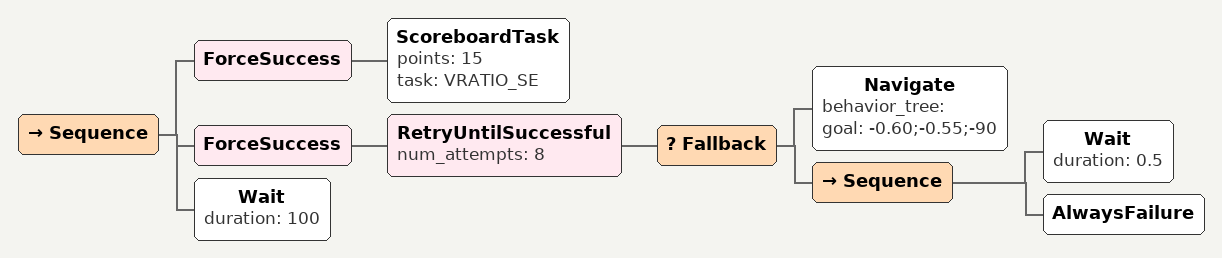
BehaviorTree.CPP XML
<Sequence>
  <ForceSuccess>
    <ScoreboardTask points="15" task="VRATIO_SE"/>
  </ForceSuccess>
  <ForceSuccess>
    <RetryUntilSuccessful num_attempts="8">
      <Fallback>
        <Navigate behavior_tree="" goal="-0.60;-0.55;-90"/>
        <Sequence>
          <Wait duration="0.5"/>
          <AlwaysFailure/>
        </Sequence>
      </Fallback>
    </RetryUntilSuccessful>
  </ForceSuccess>
  <Wait duration="100"/>
</Sequence>
